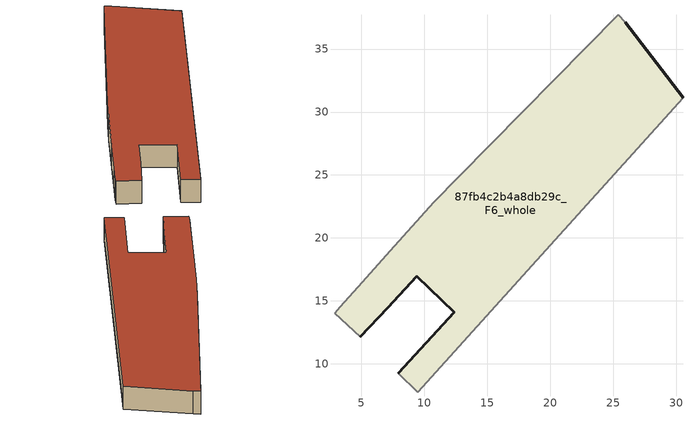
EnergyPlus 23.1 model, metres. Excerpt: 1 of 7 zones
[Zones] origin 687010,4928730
87fb4c2b4a8db29c_F6_whole
 floor to 87fb4c2b4a8db29c_F5_whole (EU_floor_Construction): 25.94,37.12 30.55,31.12 9.47,7.75 7.95,9.26 12.37,14.09 9.41,16.97 7.12,14.45 4.93,12.15 2.88,14.02 3.32,14.56 5.07,16.5 7.31,19 10.77,22.85 12.73,24.85 25.41,37.72 z18
 wall outside (EU_wall_Construction): 30.55,31.12 25.94,37.12 / 4.93,12.15 7.12,14.45 9.41,16.97 12.37,14.09 7.95,9.26 z18:21
 wall adiabatic (EU_wall_Construction): 25.94,37.12 25.41,37.72 12.73,24.85 10.77,22.85 7.31,19 5.07,16.5 3.32,14.56 2.88,14.02 4.93,12.15 / 7.95,9.26 9.47,7.75 30.55,31.12 z18:21
 roof outside (EU_roof_Construction): 12.37,14.09 7.95,9.26 9.47,7.75 30.55,31.12 25.94,37.12 25.41,37.72 12.73,24.85 10.77,22.85 7.31,19 5.07,16.5 3.32,14.56 2.88,14.02 4.93,12.15 7.12,14.45 9.41,16.97 z21
[Building]
EU S2 Campaign: North Axis=0; Terrain=City; Solar Distribution=FullExterior
[Site:Location]
Bologna: Latitude=44.5; Longitude=11.25; Time Zone=1; Elevation=37
[SizingPeriod:WeatherFileDays]
AnnualSizingPeriod: Begin Month=1; Begin Day of Month=1; End Month=12; End Day of Month=31; Day of Week for Start Day=Monday; Use Weather File Daylight Saving Period=No; Use Weather File Rain and Snow Indicators=No
[MATERIAL]
EU_InternalMass_Material: Roughness=MediumRough; Thickness=0.1; Conductivity=1; Density=1800; Specific Heat=900; Thermal Absorptance=0.9; Solar Absorptance=0.7; Visible Absorptance=0.7
[MATERIAL:NOMASS] Roughness=MediumRough; Thermal Absorptance=0.9; Solar Absorptance=0.7; Visible Absorptance=0.7
Name | Thermal Resistance
EU_wall_NoMass | 0.905828
EU_roof_NoMass | 0.37593
EU_floor_NoMass | 0.67114
[CONSTRUCTION]
EU_wall_Construction: EU_wall_NoMass
EU_roof_Construction: EU_roof_NoMass
EU_floor_Construction: EU_floor_NoMass
EU_InternalMass_Construction: EU_InternalMass_Material
[ZONE]
87fb4c2b4a8db29c_F6_whole: Type=1; Multiplier=1; Ceiling Height=autocalculate; Volume=771.899; Floor Area=autocalculate; Part of Total Floor Area=Yes
[INTERNALMASS]
87fb4c2b4a8db29c_F6_whole_EU_InternalMass: Construction=EU_InternalMass_Construction; Zone or ZoneList=87fb4c2b4a8db29c_F6_whole; Surface Area=257.3
[OTHEREQUIPMENT]
EU_Step8_InternalGain_87fb4c2b4a8db29c_F6_whole_f000: Fuel Type=Electricity; Zone or ZoneList or Space or SpaceList=87fb4c2b4a8db29c_F6_whole; Schedule=EU_Step8_GainSchedule_87fb4c2b4a8db29c_F6_whole_f000; Design Level Calculation Method=Watts/Area; Power per Zone Floor Area=1; Fraction Latent=0; Fraction Radiant=0; Fraction Lost=0; Carbon Dioxide Generation Rate=0; EndUse Subcategory=EU_Step8_InternalGains
[ZONEVENTILATION:DESIGNFLOWRATE]
EU_ConstantAir_87fb4c2b4a8db29c_F6_whole: Zone or ZoneList or Space or SpaceList=87fb4c2b4a8db29c_F6_whole; Schedule=EU_AlwaysOn; Design Flow Rate Calculation Method=AirChanges/Hour; Air Changes per Hour=0.73129; Ventilation Type=Natural; Fan Pressure Rise=0; Fan Total Efficiency=1; Constant Term Coefficient=1; Temperature Term Coefficient=0; Velocity Term Coefficient=0; Velocity Squared Term Coefficient=0; Minimum Indoor Temperature=-100; Maximum Indoor Temperature=100; Delta Temperature=-100; Minimum Outdoor Temperature=-100; Maximum Outdoor Temperature=100; Maximum Wind Speed=40
[HVACTEMPLATE:ZONE:IDEALLOADSAIRSYSTEM]
87fb4c2b4a8db29c_F6_whole: Template Thermostat=EU_HeatOnly_87fb4c2b4a8db29c_F6_whole; System Availability Schedule=EU_AlwaysOn; Maximum Heating Supply Air Temperature=50; Minimum Cooling Supply Air Temperature=13; Maximum Heating Supply Air Humidity Ratio=0.0156; Minimum Cooling Supply Air Humidity Ratio=0.0077; Heating Limit=NoLimit; Cooling Limit=NoLimit; Heating Availability Schedule=EU_AlwaysOn; Cooling Availability Schedule=EU_CoolingOff; Dehumidification Control Type=ConstantSensibleHeatRatio; Cooling Sensible Heat Ratio=0.7; Dehumidification Setpoint=60; Humidification Control Type=None; Humidification Setpoint=30; Outdoor Air Method=None; Outdoor Air Flow Rate per Person=0.00944; Outdoor Air Flow Rate per Zone Floor Area=0; Outdoor Air Flow Rate per Zone=0; Demand Controlled Ventilation Type=None; Outdoor Air Economizer Type=NoEconomizer; Heat Recovery Type=None; Sensible Heat Recovery Effectiveness=0.7; Latent Heat Recovery Effectiveness=0.65
[SIZING:ZONE]
87fb4c2b4a8db29c_F6_whole: Zone Cooling Design Supply Air Temperature Input Method=SupplyAirTemperature; Zone Cooling Design Supply Air Temperature=13; Zone Heating Design Supply Air Temperature Input Method=SupplyAirTemperature; Zone Heating Design Supply Air Temperature=50; Zone Cooling Design Supply Air Humidity Ratio=0.008; Zone Heating Design Supply Air Humidity Ratio=0.008; Cooling Design Air Flow Method=DesignDay; Cooling Design Air Flow Rate=0; Cooling Minimum Air Flow per Zone Floor Area=0.000762; Cooling Minimum Air Flow=0; Cooling Minimum Air Flow Fraction=0.2; Heating Design Air Flow Method=DesignDay; Heating Design Air Flow Rate=0; Heating Maximum Air Flow per Zone Floor Area=0.002032; Heating Maximum Air Flow=0.141576; Heating Maximum Air Flow Fraction=0.3; Account for Dedicated Outdoor Air System=No; Dedicated Outdoor Air System Control Strategy=NeutralSupplyAir; Dedicated Outdoor Air Low Setpoint Temperature for Design=autosize; Dedicated Outdoor Air High Setpoint Temperature for Design=autosize; Zone Load Sizing Method=Sensible Load Only No Latent Load; Zone Latent Cooling Design Supply Air Humidity Ratio Input Method=HumidityRatioDifference; Zone Cooling Design Supply Air Humidity Ratio Difference=0.005; Zone Latent Heating Design Supply Air Humidity Ratio Input Method=HumidityRatioDifference; Zone Humidification Design Supply Air Humidity Ratio Difference=0.005
[SCHEDULE:CONSTANT]
Name | Hourly Value
EU_AlwaysOn | 1
EU_CoolingOff | 0
[SCHEDULE:FILE]
EU_Step8_GainSchedule_87fb4c2b4a8db29c_F6_whole_f000: File=../../schedules/87fb4c2b4a8db29c/87fb4c2b4a8db29c_F6_whole_f000_gain.csv; Column Number=1; Rows to Skip at Top=0; Number of Hours of Data=8760; Column Separator=Comma; Interpolate to Timestep=No; Minutes per Item=60; Adjust Schedule for Daylight Savings=Yes
